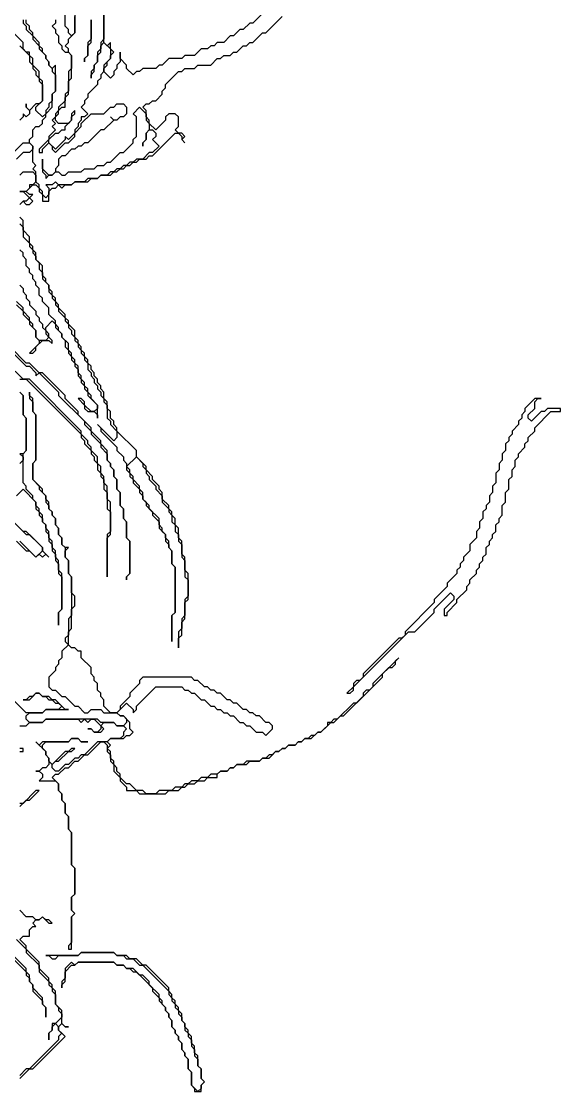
# Model space of a CAD drawing. Header units: metres. Extents: x 0 to 100, y 0 to 141.
# Drawn here: x 71.11 to 75.28, y 73.5 to 81.76 of the extents above; entities that cross this region are included whole.
import ezdxf

# ---------------------------------------------------------------- set-up
doc = ezdxf.new("R2010")
doc.units = ezdxf.units.M

msp = doc.modelspace()

# ---------------------------------------------------------------- linework, layer by layer
for points in [[(73, 81.85), (72.9, 81.75), (72.875, 81.75), (72.825, 81.7), (72.8, 81.7), (72.75, 81.65), (72.725, 81.65), (72.675, 81.6), (72.625, 81.6), (72.6, 81.575), (72.575, 81.575), (72.55, 81.55), (72.5, 81.55), (72.45, 81.5), (72.375, 81.5), (72.35, 81.475), (72.25, 81.475), (72.2, 81.425), (72.175, 81.425), (72.15, 81.4), (72.05, 81.4), (72.025, 81.375), (72, 81.375), (71.975, 81.35), (71.925, 81.4), (71.925, 81.425), (71.875, 81.475), (71.875, 81.525), (71.875, 81.45), (71.85, 81.425), (71.85, 81.4), (71.825, 81.375), (71.825, 81.35), (71.8, 81.325), (71.75, 81.375), (71.75, 81.4), (71.775, 81.425), (71.775, 81.45), (71.8, 81.475), (71.8, 81.5), (71.825, 81.525), (71.8, 81.55), (71.8, 81.6), (71.775, 81.575), (71.75, 81.6), (71.75, 81.975), (71.75, 81.625), (71.725, 81.6), (71.725, 81.55), (71.7, 81.525), (71.7, 81.45), (71.675, 81.425), (71.675, 81.4), (71.65, 81.375), (71.65, 81.325), (71.65, 81.35), (71.675, 81.375), (71.675, 81.425), (71.7, 81.45), (71.7, 81.5), (71.725, 81.525), (71.725, 81.575), (71.75, 81.6), (71.8, 81.55), (71.8, 81.475), (71.75, 81.425), (71.75, 81.375), (71.725, 81.35), (71.725, 81.325), (71.7, 81.3), (71.7, 81.275), (71.625, 81.2), (71.625, 81.175), (71.6, 81.15), (71.6, 81.125), (71.575, 81.1), (71.625, 81.05), (71.6, 81.025), (71.575, 81.025), (71.575, 81), (71.55, 80.975), (71.55, 80.95), (71.525, 80.925), (71.525, 80.9), (71.475, 80.85), (71.45, 80.875), (71.45, 80.85), (71.375, 80.775), (71.325, 80.825), (71.325, 80.85), (71.375, 80.9), (71.4, 80.9), (71.425, 80.925), (71.45, 80.925), (71.45, 80.95), (71.5, 81), (71.5, 81.025), (71.525, 81.05), (71.525, 81.075), (71.5, 81.05), (71.5, 81), (71.475, 80.975), (71.4, 80.975), (71.375, 81), (71.375, 81.025), (71.4, 81.05), (71.4, 81.075), (71.425, 81.1), (71.45, 81.1), (71.45, 81.175), (71.475, 81.2), (71.475, 81.3), (71.5, 81.325), (71.5, 81.5), (71.475, 81.525), (71.475, 81.55), (71.45, 81.575), (71.475, 81.6), (71.475, 81.625), (71.525, 81.675), (71.525, 81.8)], [(71.525, 81.95), (71.525, 81.675), (71.5, 81.65), (71.475, 81.675), (71.475, 81.7), (71.45, 81.725), (71.45, 81.825)], [(71.1, 80.35), (71.125, 80.375), (71.15, 80.35), (71.175, 80.35), (71.2, 80.375), (71.175, 80.4), (71.2, 80.425), (71.175, 80.425), (71.15, 80.45), (71.2, 80.5), (71.225, 80.5), (71.25, 80.475), (71.25, 80.45), (71.275, 80.425), (71.275, 80.375), (71.325, 80.375), (71.325, 80.45), (71.35, 80.475), (71.375, 80.475), (71.4, 80.5), (71.425, 80.475), (71.45, 80.5), (71.5, 80.5), (71.525, 80.525), (71.625, 80.525), (71.65, 80.55), (71.7, 80.55), (71.725, 80.575), (71.8, 80.575), (71.825, 80.6), (71.85, 80.6), (71.875, 80.625), (71.9, 80.625), (71.925, 80.65), (71.95, 80.65), (71.975, 80.675), (72, 80.675), (72.025, 80.7), (72.075, 80.7), (72.1, 80.725), (72.125, 80.725), (72.3, 80.9), (72.325, 80.9), (72.35, 80.875), (72.35, 80.85), (72.375, 80.825), (72.35, 80.85), (72.375, 80.875), (72.35, 80.9), (72.325, 80.9), (72.3, 80.925), (72.325, 80.95), (72.325, 81.025), (72.3, 81.05), (72.25, 81.05), (72.225, 81.025), (72.225, 81), (72.15, 80.925), (72.1, 80.975), (72.1, 81), (72.075, 81.025), (72.075, 81.075), (72.05, 81.1), (72.075, 81.125), (72.1, 81.125), (72.125, 81.15), (72.15, 81.15), (72.2, 81.2), (72.2, 81.225), (72.225, 81.25), (72.225, 81.275), (72.325, 81.375), (72.35, 81.375), (72.375, 81.4), (72.45, 81.4), (72.475, 81.425), (72.575, 81.425), (72.625, 81.475), (72.65, 81.475), (72.675, 81.5), (72.725, 81.5), (72.75, 81.525), (72.775, 81.525), (72.825, 81.575), (72.85, 81.575), (72.875, 81.6), (72.9, 81.6), (72.975, 81.675), (73, 81.675), (73.125, 81.8)], [(71.125, 81.775), (71.125, 81.75), (71.15, 81.725), (71.15, 81.7), (71.2, 81.65), (71.2, 81.625), (71.25, 81.575), (71.25, 81.55), (71.3, 81.5), (71.3, 81.475), (71.325, 81.45), (71.325, 81.425), (71.35, 81.4), (71.35, 81.375), (71.375, 81.35), (71.375, 81.225), (71.35, 81.2), (71.35, 81.15), (71.325, 81.125), (71.325, 81.1), (71.3, 81.075), (71.3, 81.05), (71.275, 81.025), (71.225, 81.075), (71.225, 81.1), (71.275, 81.15), (71.275, 81.3), (71.25, 81.325), (71.25, 81.375), (71.2, 81.425), (71.2, 81.475), (71.175, 81.5), (71.175, 81.525), (71.15, 81.525), (71.125, 81.55), (71.125, 81.6), (71.025, 81.7)], [(71.375, 81.775), (71.375, 81.75), (71.35, 81.725), (71.375, 81.7), (71.375, 81.675), (71.4, 81.65), (71.4, 81.6), (71.425, 81.575), (71.425, 81.55), (71.45, 81.525), (71.475, 81.525), (71.5, 81.5), (71.5, 81.4), (71.475, 81.375), (71.475, 81.225), (71.45, 81.2), (71.45, 81.15), (71.4, 81.1), (71.4, 81.075), (71.375, 81.05), (71.375, 81.025), (71.35, 81), (71.375, 80.975), (71.35, 80.95), (71.375, 80.925), (71.325, 80.875), (71.325, 80.85), (71.25, 80.775), (71.25, 80.75), (71.275, 80.75), (71.275, 80.775), (71.325, 80.825), (71.35, 80.8), (71.35, 80.775), (71.375, 80.75), (71.45, 80.825), (71.475, 80.825), (71.525, 80.875), (71.525, 80.9), (71.575, 80.95), (71.575, 80.975), (71.65, 81.05), (71.75, 81.05), (71.8, 81.1), (71.825, 81.1), (71.85, 81.125), (71.9, 81.125), (71.925, 81.1), (71.925, 81.05), (71.9, 81.025), (71.875, 81.025), (71.85, 81), (71.825, 81), (71.8, 81.025), (71.825, 81), (71.75, 80.925), (71.725, 80.925), (71.625, 80.825), (71.6, 80.825), (71.575, 80.8), (71.55, 80.8), (71.525, 80.775), (71.5, 80.775), (71.45, 80.725), (71.425, 80.725), (71.4, 80.7), (71.4, 80.65), (71.375, 80.625), (71.375, 80.6), (71.35, 80.575), (71.325, 80.575), (71.275, 80.625), (71.275, 80.7), (71.275, 80.6), (71.3, 80.575), (71.3, 80.55), (71.325, 80.575), (71.35, 80.575), (71.375, 80.6), (71.4, 80.6), (71.425, 80.575), (71.45, 80.575), (71.475, 80.6), (71.575, 80.6), (71.6, 80.625), (71.675, 80.625), (71.7, 80.65), (71.75, 80.65), (71.775, 80.675), (71.8, 80.675), (71.875, 80.75), (71.9, 80.75), (71.975, 80.825), (71.975, 80.85), (72, 80.875), (72, 81.025), (71.975, 81.05), (72.025, 81.1), (72.075, 81.05), (72.075, 81), (72.1, 80.975), (72.1, 80.925), (72.075, 80.9), (72.075, 80.85), (72.05, 80.825), (72.05, 80.8), (72.05, 80.825), (72.075, 80.85), (72.075, 80.9), (72.1, 80.925), (72.125, 80.925), (72.15, 80.9), (72.15, 80.875), (72.125, 80.85), (72.175, 80.8), (72.125, 80.75), (72.1, 80.75), (72.05, 80.7), (72, 80.7), (71.975, 80.675), (71.95, 80.675), (71.925, 80.65), (71.9, 80.65), (71.875, 80.625), (71.85, 80.625), (71.825, 80.6), (71.8, 80.6), (71.775, 80.575), (71.725, 80.575), (71.7, 80.55), (71.625, 80.55), (71.6, 80.525), (71.525, 80.525), (71.5, 80.5), (71.4, 80.5), (71.375, 80.525), (71.35, 80.5), (71.3, 80.5), (71.325, 80.475), (71.325, 80.425), (71.3, 80.4), (71.275, 80.425), (71.275, 80.45), (71.25, 80.475), (71.25, 80.5), (71.225, 80.525), (71.225, 80.6), (71.2, 80.625), (71.225, 80.65), (71.2, 80.675), (71.2, 80.8), (71.175, 80.825), (71.175, 80.85), (71.2, 80.875), (71.2, 80.925), (71.225, 80.95), (71.25, 80.95), (71.275, 80.975), (71.275, 81), (71.3, 81.025), (71.3, 81.05), (71.35, 81.1), (71.35, 81.2), (71.375, 81.225), (71.375, 81.425), (71.35, 81.4), (71.325, 81.425), (71.325, 81.45), (71.3, 81.475), (71.3, 81.5), (71.275, 81.525), (71.275, 81.55), (71.25, 81.575), (71.25, 81.6), (71.2, 81.65), (71.2, 81.675), (71.175, 81.7), (71.175, 81.725), (71.15, 81.75), (71.15, 81.775)], [(71.65, 81.775), (71.65, 81.625), (71.625, 81.6), (71.625, 81.5), (71.6, 81.475), (71.6, 81.45), (71.6, 81.475), (71.625, 81.5), (71.625, 81.575), (71.65, 81.6), (71.65, 81.775)], [(71.1, 81.575), (71.175, 81.5), (71.175, 81.45), (71.2, 81.425), (71.2, 81.4), (71.225, 81.375), (71.225, 81.35), (71.25, 81.325), (71.25, 81.3), (71.275, 81.275), (71.275, 81.15), (71.25, 81.125), (71.225, 81.125), (71.175, 81.075), (71.15, 81.1), (71.15, 81.125), (71.15, 81.1), (71.175, 81.075), (71.175, 81.05), (71.15, 81.025), (71.125, 81.05), (71.125, 81.025), (71.1, 81)], [(71, 80.7), (71.125, 80.825), (71.175, 80.825), (71.2, 80.8), (71.2, 80.775), (71.175, 80.75), (71.125, 80.75), (71.075, 80.7)], [(71.1, 80.575), (71.125, 80.6), (71.2, 80.6), (71.225, 80.575), (71.225, 80.525), (71.2, 80.5), (71.175, 80.5), (71.175, 80.475), (71.15, 80.45), (71.1, 80.45), (71.125, 80.45), (71.175, 80.4), (71.15, 80.375), (71.125, 80.375), (71.1, 80.35)], [(71.1, 80.2), (71.125, 80.175), (71.125, 80.1), (71.175, 80.05), (71.175, 80.025), (71.2, 80), (71.2, 79.975), (71.225, 79.95), (71.225, 79.925), (71.25, 79.9), (71.25, 79.85), (71.275, 79.825), (71.275, 79.775), (71.325, 79.725), (71.325, 79.675), (71.35, 79.65), (71.35, 79.625), (71.375, 79.6), (71.375, 79.575), (71.4, 79.55), (71.4, 79.525), (71.45, 79.475), (71.45, 79.45), (71.475, 79.425), (71.475, 79.4), (71.5, 79.375), (71.5, 79.35), (71.525, 79.325), (71.525, 79.3), (71.55, 79.275), (71.55, 79.25), (71.575, 79.225), (71.575, 79.2), (71.6, 79.175), (71.6, 79.15), (71.625, 79.125), (71.625, 79.075), (71.65, 79.05), (71.65, 79.025), (71.675, 79), (71.675, 78.975), (71.7, 78.95), (71.7, 78.925), (71.725, 78.9), (71.725, 78.875), (71.75, 78.85), (71.75, 78.825), (71.775, 78.8), (71.775, 78.7), (71.8, 78.675), (71.8, 78.65), (71.85, 78.6), (71.85, 78.55), (71.825, 78.525), (71.7, 78.65), (71.725, 78.625), (71.725, 78.6), (71.85, 78.475), (71.85, 78.45), (71.9, 78.4), (71.9, 78.375), (71.925, 78.35), (71.925, 78.3), (71.95, 78.275), (71.95, 78.25), (71.975, 78.225), (71.975, 78.2), (72.025, 78.15), (72.025, 78.125), (72.05, 78.1), (72.05, 78.075), (72.075, 78.05), (72.075, 78.025), (72.125, 77.975), (72.125, 77.95), (72.175, 77.9), (72.175, 77.85), (72.225, 77.8), (72.225, 77.75), (72.25, 77.725), (72.25, 77.7), (72.275, 77.675), (72.275, 77.575), (72.3, 77.55), (72.3, 77.2), (72.275, 77.175), (72.275, 76.975), (72.275, 77.175), (72.3, 77.2), (72.3, 77.55), (72.275, 77.575), (72.275, 77.675), (72.25, 77.7), (72.25, 77.75), (72.225, 77.775), (72.225, 77.8), (72.2, 77.825), (72.2, 77.85), (72.175, 77.875), (72.175, 77.925), (72.1, 78), (72.1, 78.025), (72.05, 78.075), (72.05, 78.125), (72.025, 78.15), (72.025, 78.175), (71.975, 78.225), (71.975, 78.25), (71.95, 78.275), (71.95, 78.3), (71.925, 78.325), (72, 78.4), (72.05, 78.35), (72.05, 78.325), (72.075, 78.3), (72.075, 78.275), (72.1, 78.25), (72.1, 78.225), (72.15, 78.175), (72.15, 78.15), (72.2, 78.1), (72.2, 78.05), (72.25, 78), (72.25, 77.975), (72.275, 77.95), (72.275, 77.9), (72.3, 77.875), (72.3, 77.825), (72.325, 77.8), (72.325, 77.75), (72.35, 77.725), (72.35, 77.625), (72.375, 77.6), (72.375, 77.475), (72.4, 77.45), (72.4, 77.325), (72.375, 77.3), (72.375, 77.175), (72.35, 77.15), (72.35, 77.075), (72.325, 77.05), (72.325, 76.925), (72.325, 77), (72.35, 77.025), (72.35, 77.125), (72.375, 77.15), (72.375, 77.275), (72.4, 77.3), (72.4, 77.5), (72.375, 77.525), (72.375, 77.625), (72.35, 77.65), (72.35, 77.75), (72.325, 77.775), (72.325, 77.85), (72.3, 77.875), (72.3, 77.925), (72.275, 77.95), (72.275, 77.975), (72.25, 78), (72.25, 78.025), (72.2, 78.075), (72.2, 78.125), (72.175, 78.15), (72.175, 78.175), (72.125, 78.225), (72.125, 78.25), (72.075, 78.3), (72.075, 78.325), (72, 78.4), (72, 78.45), (71.85, 78.6), (71.85, 78.625), (71.825, 78.65), (71.825, 78.675), (71.8, 78.7), (71.8, 78.75), (71.775, 78.775), (71.775, 78.825), (71.75, 78.85), (71.75, 78.9), (71.725, 78.925), (71.725, 78.95), (71.7, 78.975), (71.7, 79), (71.675, 79.025), (71.675, 79.05), (71.65, 79.075), (71.65, 79.1), (71.625, 79.125), (71.625, 79.15), (71.6, 79.175), (71.6, 79.2), (71.575, 79.225), (71.575, 79.25), (71.55, 79.275), (71.55, 79.3), (71.525, 79.325), (71.525, 79.375), (71.475, 79.425), (71.475, 79.45), (71.45, 79.475), (71.45, 79.5), (71.4, 79.55), (71.4, 79.575), (71.375, 79.6), (71.375, 79.625), (71.35, 79.65), (71.35, 79.675), (71.325, 79.7), (71.325, 79.725), (71.3, 79.75), (71.3, 79.775), (71.275, 79.8), (71.275, 79.875), (71.225, 79.925), (71.225, 79.975), (71.2, 80), (71.2, 80.025), (71.175, 80.05), (71.175, 80.1), (71.125, 80.15), (71.125, 80.225), (71.1, 80.25)], [(71.075, 79.575), (71.125, 79.525), (71.125, 79.5), (71.175, 79.45), (71.175, 79.425), (71.225, 79.375), (71.225, 79.325), (71.25, 79.3), (71.25, 79.275), (71.175, 79.2), (71.2, 79.2), (71.225, 79.225), (71.225, 79.25), (71.275, 79.3), (71.325, 79.3), (71.35, 79.275), (71.35, 79.3), (71.325, 79.325), (71.325, 79.35), (71.3, 79.375), (71.3, 79.4), (71.35, 79.45), (71.375, 79.425), (71.375, 79.4), (71.425, 79.35), (71.425, 79.325), (71.45, 79.3), (71.45, 79.25), (71.475, 79.225), (71.475, 79.2), (71.5, 79.175), (71.5, 79.15), (71.525, 79.125), (71.525, 79.1), (71.55, 79.075), (71.55, 79.025), (71.575, 79), (71.575, 78.975), (71.6, 78.95), (71.6, 78.925), (71.625, 78.9), (71.625, 78.875), (71.7, 78.8), (71.7, 78.775), (71.675, 78.75), (71.65, 78.75), (71.6, 78.8), (71.6, 78.825), (71.575, 78.85), (71.55, 78.85), (71.6, 78.8), (71.6, 78.775), (71.625, 78.75), (71.675, 78.75), (71.7, 78.725), (71.7, 78.7), (71.7, 78.8), (71.65, 78.85), (71.65, 78.875), (71.625, 78.9), (71.625, 78.925), (71.6, 78.95), (71.6, 78.975), (71.575, 79), (71.575, 79.025), (71.55, 79.05), (71.55, 79.1), (71.525, 79.125), (71.525, 79.15), (71.5, 79.175), (71.5, 79.2), (71.475, 79.225), (71.475, 79.275), (71.425, 79.325), (71.425, 79.35), (71.4, 79.375), (71.4, 79.4), (71.375, 79.425), (71.375, 79.45), (71.325, 79.5), (71.325, 79.55), (71.275, 79.6), (71.275, 79.625), (71.25, 79.65), (71.25, 79.7), (71.225, 79.725), (71.225, 79.75), (71.2, 79.775), (71.2, 79.8), (71.175, 79.825), (71.175, 79.85), (71.15, 79.875), (71.15, 79.925), (71.125, 79.95), (71.125, 79.975), (71.1, 80)], [(71.1, 79.725), (71.125, 79.7), (71.125, 79.675), (71.15, 79.65), (71.15, 79.625), (71.175, 79.6), (71.175, 79.575), (71.225, 79.525), (71.225, 79.5), (71.25, 79.475), (71.25, 79.45), (71.275, 79.425), (71.275, 79.4), (71.3, 79.375), (71.3, 79.35), (71.325, 79.325), (71.3, 79.3), (71.25, 79.3), (71.225, 79.325), (71.225, 79.375), (71.2, 79.4), (71.2, 79.425), (71.175, 79.45), (71.175, 79.475), (71.125, 79.525), (71.125, 79.55), (71.075, 79.6)], [(71, 79.25), (71.15, 79.1), (71.175, 79.1), (71.225, 79.05), (71.225, 79.025), (71.25, 79.05), (71.4, 78.9), (71.4, 78.875), (71.6, 78.675), (71.6, 78.65), (71.65, 78.6), (71.65, 78.575), (71.725, 78.5), (71.725, 78.475), (71.775, 78.425), (71.775, 78.375), (71.8, 78.35), (71.8, 78.325), (71.825, 78.3), (71.825, 78.25), (71.85, 78.225), (71.85, 78.15), (71.875, 78.125), (71.875, 78.025), (71.9, 78), (71.9, 77.925), (71.925, 77.9), (71.925, 77.775), (71.95, 77.75), (71.95, 77.5), (71.925, 77.475), (71.925, 77.45), (71.925, 77.475), (71.95, 77.5), (71.95, 77.75), (71.925, 77.775), (71.925, 77.9), (71.9, 77.925), (71.9, 78), (71.875, 78.025), (71.875, 78.125), (71.85, 78.15), (71.85, 78.225), (71.825, 78.25), (71.825, 78.3), (71.8, 78.325), (71.8, 78.35), (71.775, 78.375), (71.775, 78.45), (71.725, 78.5), (71.725, 78.525), (71.65, 78.6), (71.65, 78.625), (71.55, 78.725), (71.55, 78.75), (71.45, 78.85), (71.45, 78.875), (71.275, 79.05), (71.25, 79.05), (71.175, 79.125), (71.15, 79.125), (71.025, 79.25)], [(71.1, 79), (71.15, 79), (71.575, 78.575), (71.575, 78.55), (71.6, 78.525), (71.6, 78.5), (71.65, 78.45), (71.65, 78.425), (71.675, 78.4), (71.675, 78.375), (71.7, 78.35), (71.7, 78.3), (71.725, 78.275), (71.725, 78.25), (71.75, 78.225), (71.75, 78.15), (71.775, 78.125), (71.775, 78), (71.8, 77.975), (71.8, 77.825), (71.775, 77.8), (71.775, 77.475), (71.775, 77.775), (71.8, 77.8), (71.8, 78.05), (71.775, 78.075), (71.775, 78.175), (71.75, 78.2), (71.75, 78.25), (71.725, 78.275), (71.725, 78.325), (71.7, 78.35), (71.7, 78.4), (71.65, 78.45), (71.65, 78.475), (71.625, 78.5), (71.625, 78.525), (71.575, 78.575), (71.575, 78.6), (71.175, 79), (71.125, 79), (71, 79.125)], [(71.1, 76.325), (71.15, 76.325), (71.175, 76.35), (71.275, 76.35), (71.3, 76.375), (71.55, 76.375), (71.575, 76.35), (71.6, 76.375), (71.625, 76.35), (71.65, 76.375), (71.675, 76.375), (71.725, 76.325), (71.725, 76.3), (71.7, 76.275), (71.675, 76.275), (71.65, 76.3), (71.625, 76.3), (71.65, 76.3), (71.675, 76.275), (71.725, 76.275), (71.75, 76.3), (71.725, 76.325), (71.75, 76.35), (71.825, 76.35), (71.85, 76.325), (71.9, 76.325), (71.925, 76.3), (71.9, 76.275), (71.9, 76.25), (71.875, 76.225), (71.8, 76.225), (71.775, 76.2), (71.7, 76.2), (71.6, 76.1), (71.575, 76.1), (71.55, 76.075), (71.525, 76.075), (71.475, 76.025), (71.45, 76.025), (71.4, 75.975), (71.375, 75.975), (71.35, 76), (71.35, 76.025), (71.375, 76.05), (71.4, 76.05), (71.475, 76.125), (71.5, 76.125), (71.525, 76.15), (71.5, 76.15), (71.475, 76.125), (71.45, 76.125), (71.35, 76.025), (71.325, 76.05), (71.325, 76.075), (71.3, 76.1), (71.3, 76.125), (71.275, 76.15), (71.275, 76.175), (71.3, 76.2), (71.475, 76.2), (71.5, 76.225), (71.55, 76.225), (71.575, 76.2), (71.625, 76.2), (71.575, 76.2), (71.55, 76.225), (71.5, 76.225), (71.475, 76.2), (71.275, 76.2), (71.25, 76.175), (71.225, 76.2), (71.3, 76.125), (71.3, 76.1), (71.325, 76.075), (71.325, 76.025), (71.3, 76), (71.275, 76), (71.25, 75.975), (71.225, 75.975), (71.25, 75.975), (71.275, 75.95), (71.275, 75.925), (71.25, 75.9), (71.375, 75.9), (71.4, 75.875), (71.4, 75.825), (71.425, 75.8), (71.425, 75.75), (71.45, 75.725), (71.45, 75.65), (71.475, 75.625), (71.475, 75.525), (71.5, 75.5), (71.5, 75.25), (71.525, 75.225), (71.525, 75.025), (71.5, 75), (71.5, 74.9), (71.525, 74.875), (71.5, 74.85), (71.5, 74.65), (71.475, 74.625), (71.475, 74.6), (71.5, 74.6), (71.5, 74.85), (71.525, 74.875), (71.5, 74.9), (71.5, 75), (71.525, 75.025), (71.525, 75.225), (71.5, 75.25), (71.5, 75.5), (71.475, 75.525), (71.475, 75.625), (71.45, 75.65), (71.45, 75.725), (71.425, 75.75), (71.425, 75.8), (71.4, 75.825), (71.4, 75.875), (71.35, 75.925), (71.375, 75.95), (71.4, 75.95), (71.45, 76), (71.475, 76), (71.525, 76.05), (71.55, 76.05), (71.6, 76.1), (71.625, 76.1), (71.725, 76.2), (71.75, 76.2), (71.775, 76.175), (71.775, 76.125), (71.8, 76.1), (71.8, 76.05), (71.825, 76.025), (71.825, 75.975), (71.875, 75.925), (71.875, 75.9), (71.925, 75.85), (71.925, 75.825), (72, 75.825), (72.025, 75.8), (72.225, 75.8), (72.25, 75.825), (72.325, 75.825), (72.35, 75.85), (72.375, 75.85), (72.4, 75.875), (72.45, 75.875), (72.475, 75.9), (72.525, 75.9), (72.55, 75.925), (72.625, 75.925), (72.625, 75.95), (72.65, 75.975), (72.7, 75.975), (72.725, 76), (72.75, 76), (72.775, 76.025), (72.85, 76.025), (72.875, 76.05), (72.95, 76.05), (72.975, 76.075), (73.025, 76.075), (73.075, 76.125), (73.1, 76.125), (73.125, 76.15), (73.15, 76.15), (73.175, 76.175), (73.225, 76.175), (73.25, 76.2), (73.275, 76.2), (73.3, 76.225), (73.35, 76.225), (73.4, 76.275), (73.425, 76.275), (73.5, 76.35), (73.525, 76.35), (73.575, 76.4), (73.6, 76.4), (73.9, 76.7), (73.9, 76.725), (73.95, 76.775), (73.975, 76.775), (74, 76.8), (74, 76.825), (74.025, 76.85), (73.825, 76.65), (73.825, 76.625), (73.8, 76.6), (73.775, 76.6), (73.75, 76.575), (73.75, 76.55), (73.7, 76.5), (73.675, 76.5), (73.55, 76.375), (73.525, 76.375), (73.5, 76.35), (73.475, 76.35), (73.475, 76.325), (73.425, 76.275), (73.4, 76.275), (73.375, 76.25), (73.35, 76.25), (73.325, 76.225), (73.3, 76.225), (73.275, 76.2), (73.25, 76.2), (73.225, 76.175), (73.175, 76.175), (73.15, 76.15), (73.125, 76.15), (73.1, 76.125), (73.075, 76.125), (73.05, 76.1), (73.025, 76.1), (73, 76.075), (72.975, 76.075), (72.95, 76.05), (72.85, 76.05), (72.825, 76.025), (72.775, 76.025), (72.75, 76), (72.725, 76), (72.7, 75.975), (72.65, 75.975), (72.625, 75.95), (72.575, 75.95), (72.55, 75.925), (72.5, 75.925), (72.475, 75.9), (72.425, 75.9), (72.4, 75.875), (72.375, 75.875), (72.35, 75.85), (72.3, 75.85), (72.275, 75.825), (72.175, 75.825), (72.15, 75.8), (72.075, 75.8), (72.05, 75.825), (72, 75.825), (71.95, 75.875), (71.925, 75.875), (71.875, 75.925), (71.875, 75.95), (71.85, 75.975), (71.85, 76), (71.825, 76.025), (71.825, 76.05), (71.8, 76.075), (71.8, 76.125), (71.775, 76.15), (71.8, 76.175), (71.775, 76.2), (71.8, 76.225), (71.9, 76.225), (71.925, 76.25), (71.95, 76.25), (71.975, 76.275), (71.95, 76.3), (71.95, 76.35), (71.9, 76.4), (71.875, 76.4), (71.85, 76.425), (71.925, 76.5), (71.975, 76.45), (71.975, 76.425), (72, 76.45), (72, 76.475), (72.15, 76.625), (72.35, 76.625), (72.375, 76.6), (72.4, 76.6), (72.425, 76.575), (72.45, 76.575), (72.5, 76.525), (72.525, 76.525), (72.575, 76.475), (72.6, 76.475), (72.625, 76.45), (72.65, 76.45), (72.675, 76.425), (72.7, 76.425), (72.725, 76.4), (72.75, 76.4), (72.8, 76.35), (72.825, 76.35), (72.85, 76.325), (72.875, 76.325), (72.925, 76.275), (72.975, 76.275), (73, 76.25), (73.05, 76.3), (73.05, 76.325), (73.025, 76.35), (73, 76.35), (72.95, 76.4), (72.925, 76.4), (72.9, 76.425), (72.875, 76.425), (72.85, 76.45), (72.825, 76.45), (72.775, 76.5), (72.75, 76.5), (72.725, 76.525), (72.7, 76.525), (72.65, 76.575), (72.625, 76.575), (72.6, 76.6), (72.575, 76.6), (72.55, 76.625), (72.525, 76.625), (72.475, 76.675), (72.45, 76.675), (72.425, 76.7), (72.05, 76.7), (72.025, 76.675), (72.025, 76.65), (71.95, 76.575), (71.95, 76.55), (71.875, 76.475), (71.875, 76.45), (71.85, 76.425), (71.8, 76.425), (71.75, 76.475), (71.75, 76.525), (71.725, 76.55), (71.725, 76.575), (71.7, 76.6), (71.7, 76.65), (71.675, 76.675), (71.675, 76.7), (71.65, 76.725), (71.65, 76.775), (71.575, 76.85), (71.575, 76.9), (71.55, 76.9), (71.525, 76.925), (71.5, 76.925), (71.475, 76.95), (71.475, 77.05), (71.5, 77.075), (71.5, 77.225), (71.525, 77.25), (71.525, 77.325), (71.5, 77.35), (71.5, 77.475), (71.475, 77.5), (71.475, 77.6), (71.45, 77.625), (71.45, 77.675), (71.475, 77.7), (71.45, 77.7), (71.425, 77.725), (71.425, 77.775), (71.4, 77.8), (71.4, 77.85), (71.375, 77.875), (71.375, 77.925), (71.35, 77.95), (71.35, 77.975), (71.325, 78), (71.325, 78.05), (71.3, 78.075), (71.3, 78.1), (71.275, 78.125), (71.275, 78.15), (71.2, 78.225), (71.2, 78.35), (71.225, 78.375), (71.225, 78.725), (71.2, 78.75), (71.2, 78.85), (71.175, 78.875), (71.175, 78.9), (71.175, 78.85), (71.2, 78.825), (71.2, 78.75), (71.225, 78.725), (71.225, 78.375), (71.2, 78.35), (71.2, 78.225), (71.25, 78.175), (71.25, 78.15), (71.3, 78.1), (71.3, 78.05), (71.325, 78.025), (71.325, 78), (71.35, 77.975), (71.35, 77.95), (71.375, 77.925), (71.375, 77.875), (71.4, 77.85), (71.4, 77.8), (71.425, 77.775), (71.425, 77.725), (71.45, 77.7), (71.45, 77.625), (71.475, 77.6), (71.475, 77.5), (71.5, 77.475), (71.5, 77.175), (71.475, 77.15), (71.475, 77.025), (71.45, 77), (71.45, 76.975), (71.475, 76.95), (71.425, 76.9), (71.425, 76.85), (71.4, 76.825), (71.4, 76.8), (71.375, 76.775), (71.375, 76.75), (71.325, 76.7), (71.325, 76.625), (71.35, 76.6), (71.375, 76.6), (71.425, 76.55), (71.45, 76.55), (71.525, 76.475), (71.55, 76.475), (71.6, 76.425), (71.625, 76.425), (71.65, 76.45), (71.725, 76.45), (71.75, 76.425), (71.85, 76.425), (71.875, 76.4), (71.9, 76.4), (71.925, 76.375), (71.925, 76.35), (71.9, 76.325), (71.85, 76.325), (71.825, 76.35), (71.725, 76.35), (71.7, 76.375), (71.3, 76.375), (71.275, 76.35), (71.175, 76.35), (71.15, 76.375), (71.15, 76.4), (71.175, 76.425), (71.275, 76.425), (71.3, 76.45), (71.475, 76.45), (71.45, 76.45), (71.375, 76.525), (71.35, 76.525), (71.325, 76.55), (71.275, 76.55), (71.25, 76.575), (71.225, 76.575), (71.2, 76.55), (71.175, 76.55), (71.15, 76.525), (71.125, 76.525), (71.175, 76.525), (71.225, 76.575), (71.25, 76.575), (71.275, 76.55), (71.3, 76.55), (71.325, 76.525), (71.35, 76.525), (71.375, 76.5), (71.4, 76.5), (71.425, 76.475), (71.4, 76.45), (71.3, 76.45), (71.275, 76.425), (71.15, 76.425), (71.05, 76.525)], [(71.075, 78.1), (71.125, 78.15), (71.225, 78.05), (71.225, 78), (71.25, 77.975), (71.25, 77.95), (71.275, 77.925), (71.275, 77.9), (71.3, 77.875), (71.3, 77.825), (71.325, 77.8), (71.325, 77.75), (71.35, 77.725), (71.35, 77.675), (71.375, 77.65), (71.375, 77.6), (71.4, 77.575), (71.4, 77.5), (71.425, 77.475), (71.425, 77.225), (71.4, 77.2), (71.4, 77.1), (71.4, 77.2), (71.425, 77.225), (71.425, 77.5), (71.4, 77.525), (71.4, 77.6), (71.375, 77.625), (71.375, 77.675), (71.35, 77.7), (71.35, 77.75), (71.325, 77.775), (71.325, 77.825), (71.3, 77.85), (71.3, 77.875), (71.275, 77.9), (71.275, 77.95), (71.25, 77.975), (71.25, 78), (71.225, 78.025), (71.225, 78.05), (71.2, 78.075), (71.2, 78.1), (71.15, 78.15), (71.15, 78.175), (71.125, 78.2), (71.125, 78.425), (71.15, 78.45), (71.15, 78.7), (71.125, 78.725), (71.125, 78.875), (71.1, 78.9)], [(71.1, 78.9), (71.125, 78.875), (71.125, 78.725), (71.15, 78.7), (71.15, 78.45), (71.125, 78.425), (71.1, 78.425), (71.125, 78.4), (71.125, 78.375), (71.1, 78.35)], [(71.075, 77.75), (71.15, 77.675), (71.175, 77.675), (71.225, 77.625), (71.25, 77.65), (71.275, 77.625), (71.3, 77.65), (71.325, 77.625), (71.275, 77.675), (71.275, 77.7), (71.15, 77.825), (71.125, 77.825), (71.025, 77.925)], [(71.075, 77.875), (71.15, 77.8), (71.175, 77.8), (71.275, 77.7), (71.275, 77.675), (71.225, 77.625), (71.1, 77.75)], [(71.1, 76.125), (71.125, 76.125), (71.125, 76.15), (71.1, 76.15)], [(71.1, 75.7), (71.15, 75.75), (71.175, 75.75), (71.25, 75.825), (71.225, 75.825), (71.125, 75.725), (71.1, 75.725)], [(71.1, 73.6), (71.175, 73.675), (71.2, 73.675), (71.45, 73.925), (71.4, 73.975), (71.4, 74), (71.425, 74.025), (71.45, 74), (71.475, 74), (71.45, 74), (71.425, 74.025), (71.425, 74.125), (71.375, 74.175), (71.375, 74.275), (71.35, 74.3), (71.35, 74.325), (71.325, 74.35), (71.325, 74.375), (71.25, 74.45), (71.25, 74.5), (71.15, 74.6), (71.15, 74.625), (71.1, 74.675), (71.125, 74.7), (71.175, 74.7), (71.175, 74.75), (71.2, 74.775), (71.225, 74.775), (71.2, 74.8), (71.225, 74.825), (71.25, 74.825), (71.275, 74.85), (71.325, 74.8), (71.35, 74.8), (71.325, 74.825), (71.3, 74.825), (71.275, 74.85), (71.25, 74.825), (71.225, 74.825), (71.2, 74.85), (71.15, 74.85), (71.1, 74.9)], [(70.975, 74.6), (71.15, 74.425), (71.15, 74.4), (71.175, 74.375), (71.175, 74.35), (71.2, 74.325), (71.2, 74.275), (71.275, 74.2), (71.275, 74.175), (71.3, 74.15), (71.3, 74.075), (71.3, 74.15), (71.275, 74.175), (71.275, 74.225), (71.2, 74.3), (71.2, 74.325), (71.175, 74.35), (71.175, 74.4), (71.15, 74.425), (71.15, 74.45), (70.925, 74.675)], [(71.075, 74.675), (71.15, 74.6), (71.15, 74.575), (71.25, 74.475), (71.25, 74.425), (71.325, 74.35), (71.325, 74.325), (71.35, 74.3), (71.35, 74.275), (71.375, 74.25), (71.375, 74.175), (71.4, 74.15), (71.4, 74.125), (71.425, 74.1), (71.425, 74.075), (71.375, 74.025), (71.35, 74.025), (71.35, 73.975), (71.325, 73.95), (71.325, 73.9), (71.325, 73.95), (71.35, 73.975), (71.35, 74), (71.375, 74.025), (71.4, 74), (71.4, 73.975), (71.425, 73.95), (71.4, 73.925), (71.4, 73.9), (71.175, 73.675), (71.15, 73.675), (71.1, 73.625)]]:
    msp.add_lwpolyline(points)
for points in [[(75.075, 78.85), (75, 78.775), (75, 78.75), (74.975, 78.725), (74.975, 78.7), (74.95, 78.675), (74.95, 78.65), (74.9, 78.6), (74.9, 78.575), (74.875, 78.55), (74.875, 78.525), (74.85, 78.5), (74.85, 78.45), (74.825, 78.425), (74.825, 78.375), (74.8, 78.35), (74.8, 78.3), (74.775, 78.275), (74.775, 78.2), (74.75, 78.175), (74.75, 78.125), (74.725, 78.1), (74.725, 78.05), (74.7, 78.025), (74.7, 78), (74.675, 77.975), (74.675, 77.925), (74.65, 77.9), (74.65, 77.85), (74.625, 77.825), (74.625, 77.775), (74.575, 77.725), (74.575, 77.675), (74.525, 77.625), (74.525, 77.6), (74.5, 77.575), (74.5, 77.55), (74.475, 77.525), (74.475, 77.5), (74.4, 77.425), (74.4, 77.4), (74.3, 77.3), (74.3, 77.275), (74.075, 77.05), (74.075, 77.025), (74.05, 77), (74.025, 77), (73.75, 76.725), (73.75, 76.7), (73.725, 76.675), (73.7, 76.675), (73.675, 76.65), (73.675, 76.625), (73.625, 76.575), (73.65, 76.575), (73.675, 76.6), (73.675, 76.625), (74.1, 77.05), (74.15, 77.05), (74.3, 77.2), (74.3, 77.225), (74.425, 77.35), (74.45, 77.325), (74.45, 77.3), (74.375, 77.225), (74.375, 77.175), (74.4, 77.175), (74.4, 77.2), (74.475, 77.275), (74.475, 77.3), (74.55, 77.375), (74.55, 77.4), (74.575, 77.425), (74.575, 77.45), (74.625, 77.5), (74.625, 77.525), (74.65, 77.55), (74.65, 77.575), (74.675, 77.6), (74.675, 77.625), (74.7, 77.65), (74.7, 77.7), (74.725, 77.725), (74.725, 77.75), (74.75, 77.775), (74.75, 77.8), (74.775, 77.825), (74.775, 77.875), (74.8, 77.9), (74.8, 77.925), (74.825, 77.95), (74.825, 78.025), (74.85, 78.05), (74.85, 78.125), (74.875, 78.15), (74.875, 78.225), (74.9, 78.25), (74.9, 78.3), (74.925, 78.325), (74.925, 78.375), (74.95, 78.4), (74.95, 78.425), (75, 78.475), (75, 78.5), (75.025, 78.525), (75.025, 78.55), (75.075, 78.6), (75.075, 78.625), (75.2, 78.75), (75.275, 78.75), (75.275, 78.775), (75.175, 78.775), (75.15, 78.75), (75.125, 78.75), (75.05, 78.675), (75.025, 78.7), (75.025, 78.725), (75.075, 78.775), (75.075, 78.825), (75.1, 78.85), (75.125, 78.85)], [(71.575, 74.575), (71.55, 74.55), (71.3, 74.55), (71.325, 74.55), (71.35, 74.525), (71.375, 74.525), (71.4, 74.55), (71.55, 74.55), (71.575, 74.575), (71.825, 74.575), (71.85, 74.55), (71.9, 74.55), (71.925, 74.525), (71.975, 74.525), (72.025, 74.475), (72.05, 74.475), (72.25, 74.275), (72.25, 74.25), (72.275, 74.225), (72.275, 74.2), (72.3, 74.175), (72.3, 74.15), (72.325, 74.125), (72.325, 74.1), (72.35, 74.075), (72.35, 74.05), (72.375, 74.025), (72.375, 73.975), (72.4, 73.95), (72.4, 73.925), (72.425, 73.9), (72.425, 73.85), (72.45, 73.825), (72.45, 73.775), (72.475, 73.75), (72.475, 73.7), (72.5, 73.675), (72.5, 73.6), (72.525, 73.575), (72.5, 73.55), (72.5, 73.525), (72.475, 73.5), (72.425, 73.55), (72.425, 73.65), (72.4, 73.675), (72.4, 73.75), (72.375, 73.775), (72.375, 73.8), (72.35, 73.825), (72.35, 73.875), (72.325, 73.9), (72.325, 73.925), (72.3, 73.95), (72.3, 73.975), (72.275, 74), (72.275, 74.05), (72.25, 74.075), (72.25, 74.1), (72.225, 74.125), (72.225, 74.15), (72.2, 74.175), (72.2, 74.2), (72.175, 74.225), (72.175, 74.25), (72.1, 74.325), (72.1, 74.35), (72.05, 74.4), (72.025, 74.4), (71.975, 74.45), (71.925, 74.45), (71.9, 74.475), (71.85, 74.475), (71.825, 74.5), (71.55, 74.5), (71.525, 74.475), (71.5, 74.5), (71.45, 74.45), (71.45, 74.375), (71.425, 74.35), (71.425, 74.3), (71.425, 74.325), (71.45, 74.35), (71.45, 74.425), (71.5, 74.475), (71.525, 74.475), (71.55, 74.5), (71.825, 74.5), (71.85, 74.475), (71.9, 74.475), (71.925, 74.45), (71.95, 74.45), (71.975, 74.425), (72, 74.425), (72.125, 74.3), (72.125, 74.275), (72.175, 74.225), (72.175, 74.2), (72.225, 74.15), (72.225, 74.125), (72.25, 74.1), (72.25, 74.075), (72.275, 74.05), (72.275, 74), (72.3, 73.975), (72.3, 73.95), (72.325, 73.925), (72.325, 73.9), (72.35, 73.875), (72.35, 73.825), (72.375, 73.8), (72.375, 73.775), (72.4, 73.75), (72.4, 73.675), (72.425, 73.65), (72.425, 73.55), (72.45, 73.525), (72.45, 73.5), (72.5, 73.5), (72.5, 73.55), (72.525, 73.575), (72.5, 73.6), (72.5, 73.675), (72.475, 73.7), (72.475, 73.775), (72.45, 73.8), (72.45, 73.85), (72.425, 73.875), (72.425, 73.925), (72.4, 73.95), (72.4, 73.975), (72.375, 74), (72.375, 74.025), (72.35, 74.05), (72.35, 74.1), (72.325, 74.125), (72.325, 74.15), (72.3, 74.175), (72.3, 74.2), (72.275, 74.225), (72.275, 74.25), (72.25, 74.275), (72.25, 74.3), (72.075, 74.475), (72.05, 74.475), (72, 74.525), (71.95, 74.525), (71.925, 74.55), (71.85, 74.55), (71.825, 74.575)]]:
    msp.add_lwpolyline(points, close=True)

doc.saveas('drawing.dxf')
